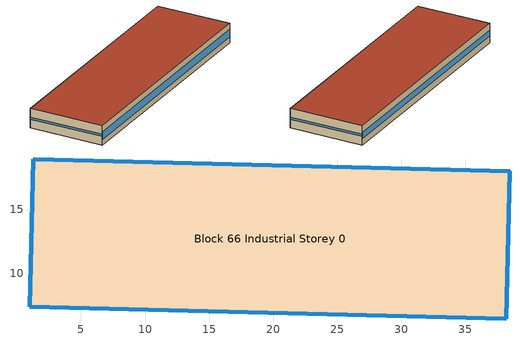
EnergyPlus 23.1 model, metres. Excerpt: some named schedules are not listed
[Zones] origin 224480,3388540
Block 66 Industrial Storey 0
 floor ground (Project Floor): 38.49,17.99 38.2,6.46 0.98,7.41 1.27,18.94 z0
 wall outside (Project Wall): 0.98,7.41 38.2,6.46 38.49,17.99 1.27,18.94 0.98,7.41 z0:3
 window (Industrial_south_window_construction): 1,7.41 38.18,6.46 z0.9:2.1
 window (Industrial_east_window_construction): 38.2,6.46 38.49,17.98 z1.35:1.65
 window (Industrial_north_window_construction): 38.47,17.99 1.29,18.94 z1.05:1.95
 window (Industrial_west_window_construction): 1.27,18.93 0.98,7.41 z1.35:1.65
 roof outside (Project Flat Roof): 38.2,6.46 38.49,17.99 1.27,18.94 0.98,7.41 z3
[Building]
Building_1: North Axis=0; Terrain=City; Loads Convergence Tolerance Value=0.04; Temperature Convergence Tolerance Value=0.4; Solar Distribution=FullExterior; Maximum Number of Warmup Days=25; Minimum Number of Warmup Days=6
[Site:Location]
CHN Design_Conditions: Latitude=30; Longitude=114; Time Zone=8; Elevation=12
[SIZINGPERIOD:DESIGNDAY] Day of Month=21; DryBulb Temperature Range Modifier Type=DefaultMultipliers; Humidity Condition Type=Wetbulb; Barometric Pressure=101181; Rain Indicator=No; Snow Indicator=No; Daylight Saving Time Indicator=No; Sky Clearness=0; Begin Environment Reset Mode=FullResetAtBeginEnvironment
Name | Month | Day Type | Maximum DryBulb Temperature | Daily DryBulb Temperature Range | Wetbulb or DewPoint at Maximum DryBulb | Wind Speed | Wind Direction | Solar Model Indicator | ASHRAE Clear Sky Optical Depth for Beam Irradiance taub | ASHRAE Clear Sky Optical Depth for Diffuse Irradiance taud
Ann Htg 99.6% Condns DB | 1 | WinterDesignDay | -10 | 0 | -4.8 | 1 | 340 | ASHRAEClearSky | 0 | 0
Ann Clg .4% Condns DB=>MWB | 7 | SummerDesignDay | 40 | 6.6 | 27.1 | 3.5 | 220 | ASHRAETau | 0.781 | 1.413
[MATERIAL]
DefaultMaterial: Roughness=Rough; Thickness=0.1; Conductivity=0.1; Density=1000; Specific Heat=1000; Thermal Absorptance=0.9; Solar Absorptance=0.7; Visible Absorptance=0.7
[WINDOWMATERIAL:SIMPLEGLAZINGSYSTEM] UFactor=3; Visible Transmittance=0.6
Name | Solar Heat Gain Coefficient
Industrial_east_window; Industrial_south_window; Industrial_west_window | 0.3
Industrial_north_window | 0.35
[CONSTRUCTION]
Project Wall; Project Floor; Project Flat Roof: DefaultMaterial
Industrial_east_window_construction: Industrial_east_window
Industrial_south_window_construction: Industrial_south_window
Industrial_west_window_construction: Industrial_west_window
Industrial_north_window_construction: Industrial_north_window
[SPACE]
Block 66 Industrial Storey 0_space: Zone=Block 66 Industrial Storey 0; Ceiling Height=autocalculate; Volume=autocalculate; Floor Area=autocalculate; Space Type=Industrial
[SPACELIST]
Industrial: Block 66 Industrial Storey 0_space
[ZONE]
Block 66 Industrial Storey 0: Type=1; Multiplier=1; Ceiling Height=autocalculate; Volume=autocalculate; Floor Area=autocalculate; Part of Total Floor Area=Yes
[PEOPLE]
People_for_industrial: Zone or ZoneList or Space or SpaceList=Industrial; Number of People Schedule=SeasonalSchedule_Schedule_Industrial_people; Number of People Calculation Method=People/Area; People per Floor Area=0.1; Fraction Radiant=0.3; Sensible Heat Fraction=autocalculate; Activity Level Schedule=SeasonalSchedule_Schedule_Industrial_activity; Carbon Dioxide Generation Rate=3.82e-08; Enable ASHRAE 55 Comfort Warnings=No; Mean Radiant Temperature Calculation Type=ZoneAveraged; Clothing Insulation Calculation Method=ClothingInsulationSchedule; Cold Stress Temperature Threshold=15.56; Heat Stress Temperature Threshold=30
[LIGHTS]
Light_for_industrial: Zone or ZoneList or Space or SpaceList=Industrial; Schedule=SeasonalSchedule_Industrial_lighting; Design Level Calculation Method=Watts/Area; Watts per Zone Floor Area=6; Return Air Fraction=0; Fraction Radiant=0.32; Fraction Visible=0.25; Fraction Replaceable=1; EndUse Subcategory=General; Return Air Fraction Calculated from Plenum Temperature=No; Return Air Fraction Function of Plenum Temperature Coefficient 1=0; Return Air Fraction Function of Plenum Temperature Coefficient 2=0
[ELECTRICEQUIPMENT]
Equipment_for_industrial: Zone or ZoneList or Space or SpaceList=Industrial; Schedule=SeasonalSchedule_Schedule_Industrial_equipment; Design Level Calculation Method=Watts/Area; Watts per Zone Floor Area=15; Fraction Latent=0; Fraction Radiant=0; Fraction Lost=0; EndUse Subcategory=Electric Equipment
[DAYLIGHTING:CONTROLS]
Dlight_Block 66 Industrial Storey 0: Zone or Space=Block 66 Industrial Storey 0; Glare Calculation Daylighting Reference Point=Rpoint_Block 66 Industrial Storey 0; Daylighting Reference Point 1=Rpoint_Block 66 Industrial Storey 0; Illuminance Setpoint at Reference Point 1=500
[HVACTEMPLATE:THERMOSTAT]
Name | Heating Setpoint Schedule | Cooling Setpoint Schedule
Thermostat_for_office | SeasonalSchedule_office_heating | SeasonalSchedule_office_cooling
Thermostat_for_commercial | SeasonalSchedule_commerical_heating | SeasonalSchedule_commerical_cooling
Thermostat_for_residential | SeasonalSchedule_residential_heating | SeasonalSchedule_residential_cooling
Thermostat_for_school | SeasonalSchedule_school_heating | SeasonalSchedule_school_cooling
Thermostat_for_hospital | SeasonalSchedule_hospital_heating | SeasonalSchedule_hospital_cooling
Thermostat_for_industrial | SeasonalSchedule_Industrial_heating | SeasonalSchedule_Industrial_cooling
Thermostat_for_transport | SeasonalSchedule_transport_heating | SeasonalSchedule_transport_cooling
Thermostat_for_administration | SeasonalSchedule_administration_heating | SeasonalSchedule_administration_cooling
[HVACTEMPLATE:ZONE:IDEALLOADSAIRSYSTEM]
Block 66 Industrial Storey 0: Template Thermostat=Thermostat_for_industrial; Maximum Heating Supply Air Temperature=50; Minimum Cooling Supply Air Temperature=13; Maximum Heating Supply Air Humidity Ratio=0.0156; Minimum Cooling Supply Air Humidity Ratio=0.0077; Heating Limit=NoLimit; Cooling Limit=NoLimit; Dehumidification Control Type=ConstantSensibleHeatRatio; Cooling Sensible Heat Ratio=0.7; Dehumidification Setpoint=60; Humidification Control Type=None; Humidification Setpoint=30; Outdoor Air Method=DetailedSpecification; Outdoor Air Flow Rate per Person=0.00944; Outdoor Air Flow Rate per Zone Floor Area=0; Outdoor Air Flow Rate per Zone=0; Design Specification Outdoor Air Object=Ventilation_for_industrial; Demand Controlled Ventilation Type=None; Outdoor Air Economizer Type=NoEconomizer; Heat Recovery Type=None; Sensible Heat Recovery Effectiveness=0.7; Latent Heat Recovery Effectiveness=0.65
[DESIGNSPECIFICATION:OUTDOORAIR]
Ventilation_for_industrial: Outdoor Air Method=Flow/Person; Outdoor Air Flow per Person=0.00833333; Outdoor Air Flow per Zone Floor Area=0; Outdoor Air Flow per Zone=0; Outdoor Air Flow Air Changes per Hour=0
[SCHEDULE:WEEK:DAILY]
Schedule_office_heating_summer_weekly: Schedule_office_heating_summer_hourly, Schedule_office_heating_summer_hourly, Schedule_office_heating_summer_hourly, Schedule_office_heating_summer_hourly, Schedule_office_heating_summer_hourly, Schedule_office_heating_summer_hourly, Schedule_office_heating_summer_hourly, Schedule_office_heating_summer_hourly, Schedule_office_heating_summer_hourly, Schedule_office_heating_summer_hourly, Schedule_office_heating_summer_hourly, Schedule_office_heating_summer_hourly
Schedule_office_heating_winnter_weekly: Schedule_office_heating_winnter_holiday_hourly, Schedule_office_heating_winnter_weekday_hourly, Schedule_office_heating_winnter_weekday_hourly, Schedule_office_heating_winnter_weekday_hourly, Schedule_office_heating_winnter_weekday_hourly, Schedule_office_heating_winnter_weekday_hourly, Schedule_office_heating_winnter_holiday_hourly, Schedule_office_heating_winnter_holiday_hourly, Schedule_office_heating_winnter_weekday_hourly, Schedule_office_heating_winnter_weekday_hourly, Schedule_office_heating_winnter_holiday_hourly, Schedule_office_heating_winnter_holiday_hourly
Schedule_office_cooling_winnter_weekly: Schedule_office_cooling_winter_hourly, Schedule_office_cooling_winter_hourly, Schedule_office_cooling_winter_hourly, Schedule_office_cooling_winter_hourly, Schedule_office_cooling_winter_hourly, Schedule_office_cooling_winter_hourly, Schedule_office_cooling_winter_hourly, Schedule_office_cooling_winter_hourly, Schedule_office_cooling_winter_hourly, Schedule_office_cooling_winter_hourly, Schedule_office_cooling_winter_hourly, Schedule_office_cooling_winter_hourly
Schedule_office_cooling_summer_weekly: Schedule_office_cooling_summer_holiday_hourly, Schedule_office_cooling_summer_weekday_hourly, Schedule_office_cooling_summer_weekday_hourly, Schedule_office_cooling_summer_weekday_hourly, Schedule_office_cooling_summer_weekday_hourly, Schedule_office_cooling_summer_weekday_hourly, Schedule_office_cooling_summer_holiday_hourly, Schedule_office_cooling_summer_holiday_hourly, Schedule_office_cooling_summer_weekday_hourly, Schedule_office_cooling_summer_weekday_hourly, Schedule_office_cooling_summer_holiday_hourly, Schedule_office_cooling_summer_holiday_hourly
Schedule_commerical_heating_summer_weekly: Schedule_commerical_heating_summer_hourly, Schedule_commerical_heating_summer_hourly, Schedule_commerical_heating_summer_hourly, Schedule_commerical_heating_summer_hourly, Schedule_commerical_heating_summer_hourly, Schedule_commerical_heating_summer_hourly, Schedule_commerical_heating_summer_hourly, Schedule_commerical_heating_summer_hourly, Schedule_commerical_heating_summer_hourly, Schedule_commerical_heating_summer_hourly, Schedule_commerical_heating_summer_hourly, Schedule_commerical_heating_summer_hourly
Schedule_commerical_heating_winnter_weekly: Schedule_commerical_heating_winnter_holiday_hourly, Schedule_commerical_heating_winnter_weekday_hourly, Schedule_commerical_heating_winnter_weekday_hourly, Schedule_commerical_heating_winnter_weekday_hourly, Schedule_commerical_heating_winnter_weekday_hourly, Schedule_commerical_heating_winnter_weekday_hourly, Schedule_commerical_heating_winnter_holiday_hourly, Schedule_commerical_heating_winnter_holiday_hourly, Schedule_commerical_heating_winnter_weekday_hourly, Schedule_commerical_heating_winnter_weekday_hourly, Schedule_commerical_heating_winnter_holiday_hourly, Schedule_commerical_heating_winnter_holiday_hourly
Schedule_commerical_cooling_winnter_weekly: Schedule_commerical_cooling_winter_hourly, Schedule_commerical_cooling_winter_hourly, Schedule_commerical_cooling_winter_hourly, Schedule_commerical_cooling_winter_hourly, Schedule_commerical_cooling_winter_hourly, Schedule_commerical_cooling_winter_hourly, Schedule_commerical_cooling_winter_hourly, Schedule_commerical_cooling_winter_hourly, Schedule_commerical_cooling_winter_hourly, Schedule_commerical_cooling_winter_hourly, Schedule_commerical_cooling_winter_hourly, Schedule_commerical_cooling_winter_hourly
Schedule_commerical_cooling_summer_weekly: Schedule_commerical_cooling_summer_holiday_hourly, Schedule_commerical_cooling_summer_weekday_hourly, Schedule_commerical_cooling_summer_weekday_hourly, Schedule_commerical_cooling_summer_weekday_hourly, Schedule_commerical_cooling_summer_weekday_hourly, Schedule_commerical_cooling_summer_weekday_hourly, Schedule_commerical_cooling_summer_holiday_hourly, Schedule_commerical_cooling_summer_holiday_hourly, Schedule_commerical_cooling_summer_weekday_hourly, Schedule_commerical_cooling_summer_weekday_hourly, Schedule_commerical_cooling_summer_holiday_hourly, Schedule_commerical_cooling_summer_holiday_hourly
Schedule_residential_heating_summer_weekly: Schedule_residential_heating_summer_hourly, Schedule_residential_heating_summer_hourly, Schedule_residential_heating_summer_hourly, Schedule_residential_heating_summer_hourly, Schedule_residential_heating_summer_hourly, Schedule_residential_heating_summer_hourly, Schedule_residential_heating_summer_hourly, Schedule_residential_heating_summer_hourly, Schedule_residential_heating_summer_hourly, Schedule_residential_heating_summer_hourly, Schedule_residential_heating_summer_hourly, Schedule_residential_heating_summer_hourly
Schedule_residential_heating_winnter_weekly: Schedule_residential_heating_winnter_holiday_hourly, Schedule_residential_heating_winnter_weekday_hourly, Schedule_residential_heating_winnter_weekday_hourly, Schedule_residential_heating_winnter_weekday_hourly, Schedule_residential_heating_winnter_weekday_hourly, Schedule_residential_heating_winnter_weekday_hourly, Schedule_residential_heating_winnter_holiday_hourly, Schedule_residential_heating_winnter_holiday_hourly, Schedule_residential_heating_winnter_weekday_hourly, Schedule_residential_heating_winnter_weekday_hourly, Schedule_residential_heating_winnter_holiday_hourly, Schedule_residential_heating_winnter_holiday_hourly
Schedule_residential_cooling_winnter_weekly: Schedule_residential_cooling_winter_hourly, Schedule_residential_cooling_winter_hourly, Schedule_residential_cooling_winter_hourly, Schedule_residential_cooling_winter_hourly, Schedule_residential_cooling_winter_hourly, Schedule_residential_cooling_winter_hourly, Schedule_residential_cooling_winter_hourly, Schedule_residential_cooling_winter_hourly, Schedule_residential_cooling_winter_hourly, Schedule_residential_cooling_winter_hourly, Schedule_residential_cooling_winter_hourly, Schedule_residential_cooling_winter_hourly
Schedule_residential_cooling_summer_weekly: Schedule_residential_cooling_summer_holiday_hourly, Schedule_residential_cooling_summer_weekday_hourly, Schedule_residential_cooling_summer_weekday_hourly, Schedule_residential_cooling_summer_weekday_hourly, Schedule_residential_cooling_summer_weekday_hourly, Schedule_residential_cooling_summer_weekday_hourly, Schedule_residential_cooling_summer_holiday_hourly, Schedule_residential_cooling_summer_holiday_hourly, Schedule_residential_cooling_summer_weekday_hourly, Schedule_residential_cooling_summer_weekday_hourly, Schedule_residential_cooling_summer_holiday_hourly, Schedule_residential_cooling_summer_holiday_hourly
Schedule_school_heating_summer_weekly: Schedule_school_heating_summer_hourly, Schedule_school_heating_summer_hourly, Schedule_school_heating_summer_hourly, Schedule_school_heating_summer_hourly, Schedule_school_heating_summer_hourly, Schedule_school_heating_summer_hourly, Schedule_school_heating_summer_hourly, Schedule_school_heating_summer_hourly, Schedule_school_heating_summer_hourly, Schedule_school_heating_summer_hourly, Schedule_school_heating_summer_hourly, Schedule_school_heating_summer_hourly
Schedule_school_heating_winnter_weekly: Schedule_school_heating_winnter_holiday_hourly, Schedule_school_heating_winnter_weekday_hourly, Schedule_school_heating_winnter_weekday_hourly, Schedule_school_heating_winnter_weekday_hourly, Schedule_school_heating_winnter_weekday_hourly, Schedule_school_heating_winnter_weekday_hourly, Schedule_school_heating_winnter_holiday_hourly, Schedule_school_heating_winnter_holiday_hourly, Schedule_school_heating_winnter_weekday_hourly, Schedule_school_heating_winnter_weekday_hourly, Schedule_school_heating_winnter_holiday_hourly, Schedule_school_heating_winnter_holiday_hourly
Schedule_school_cooling_winnter_weekly: Schedule_school_cooling_winter_hourly, Schedule_school_cooling_winter_hourly, Schedule_school_cooling_winter_hourly, Schedule_school_cooling_winter_hourly, Schedule_school_cooling_winter_hourly, Schedule_school_cooling_winter_hourly, Schedule_school_cooling_winter_hourly, Schedule_school_cooling_winter_hourly, Schedule_school_cooling_winter_hourly, Schedule_school_cooling_winter_hourly, Schedule_school_cooling_winter_hourly, Schedule_school_cooling_winter_hourly
Schedule_school_cooling_summer_weekly: Schedule_school_cooling_summer_holiday_hourly, Schedule_school_cooling_summer_weekday_hourly, Schedule_school_cooling_summer_weekday_hourly, Schedule_school_cooling_summer_weekday_hourly, Schedule_school_cooling_summer_weekday_hourly, Schedule_school_cooling_summer_weekday_hourly, Schedule_school_cooling_summer_holiday_hourly, Schedule_school_cooling_summer_holiday_hourly, Schedule_school_cooling_summer_weekday_hourly, Schedule_school_cooling_summer_weekday_hourly, Schedule_school_cooling_summer_holiday_hourly, Schedule_school_cooling_summer_holiday_hourly
Schedule_hospital_heating_summer_weekly: Schedule_hospital_heating_summer_hourly, Schedule_hospital_heating_summer_hourly, Schedule_hospital_heating_summer_hourly, Schedule_hospital_heating_summer_hourly, Schedule_hospital_heating_summer_hourly, Schedule_hospital_heating_summer_hourly, Schedule_hospital_heating_summer_hourly, Schedule_hospital_heating_summer_hourly, Schedule_hospital_heating_summer_hourly, Schedule_hospital_heating_summer_hourly, Schedule_hospital_heating_summer_hourly, Schedule_hospital_heating_summer_hourly
Schedule_hospital_heating_winnter_weekly: Schedule_hospital_heating_winnter_holiday_hourly, Schedule_hospital_heating_winnter_weekday_hourly, Schedule_hospital_heating_winnter_weekday_hourly, Schedule_hospital_heating_winnter_weekday_hourly, Schedule_hospital_heating_winnter_weekday_hourly, Schedule_hospital_heating_winnter_weekday_hourly, Schedule_hospital_heating_winnter_holiday_hourly, Schedule_hospital_heating_winnter_holiday_hourly, Schedule_hospital_heating_winnter_weekday_hourly, Schedule_hospital_heating_winnter_weekday_hourly, Schedule_hospital_heating_winnter_holiday_hourly, Schedule_hospital_heating_winnter_holiday_hourly
Schedule_hospital_cooling_winnter_weekly: Schedule_hospital_cooling_winter_hourly, Schedule_hospital_cooling_winter_hourly, Schedule_hospital_cooling_winter_hourly, Schedule_hospital_cooling_winter_hourly, Schedule_hospital_cooling_winter_hourly, Schedule_hospital_cooling_winter_hourly, Schedule_hospital_cooling_winter_hourly, Schedule_hospital_cooling_winter_hourly, Schedule_hospital_cooling_winter_hourly, Schedule_hospital_cooling_winter_hourly, Schedule_hospital_cooling_winter_hourly, Schedule_hospital_cooling_winter_hourly
Schedule_hospital_cooling_summer_weekly: Schedule_hospital_cooling_summer_holiday_hourly, Schedule_hospital_cooling_summer_weekday_hourly, Schedule_hospital_cooling_summer_weekday_hourly, Schedule_hospital_cooling_summer_weekday_hourly, Schedule_hospital_cooling_summer_weekday_hourly, Schedule_hospital_cooling_summer_weekday_hourly, Schedule_hospital_cooling_summer_holiday_hourly, Schedule_hospital_cooling_summer_holiday_hourly, Schedule_hospital_cooling_summer_weekday_hourly, Schedule_hospital_cooling_summer_weekday_hourly, Schedule_hospital_cooling_summer_holiday_hourly, Schedule_hospital_cooling_summer_holiday_hourly
Schedule_Industrial_heating_summer_weekly: Schedule_Industrial_heating_summer_hourly, Schedule_Industrial_heating_summer_hourly, Schedule_Industrial_heating_summer_hourly, Schedule_Industrial_heating_summer_hourly, Schedule_Industrial_heating_summer_hourly, Schedule_Industrial_heating_summer_hourly, Schedule_Industrial_heating_summer_hourly, Schedule_Industrial_heating_summer_hourly, Schedule_Industrial_heating_summer_hourly, Schedule_Industrial_heating_summer_hourly, Schedule_Industrial_heating_summer_hourly, Schedule_Industrial_heating_summer_hourly
Schedule_Industrial_heating_winnter_weekly: Schedule_Industrial_heating_winnter_holiday_hourly, Schedule_Industrial_heating_winnter_weekday_hourly, Schedule_Industrial_heating_winnter_weekday_hourly, Schedule_Industrial_heating_winnter_weekday_hourly, Schedule_Industrial_heating_winnter_weekday_hourly, Schedule_Industrial_heating_winnter_weekday_hourly, Schedule_Industrial_heating_winnter_holiday_hourly, Schedule_Industrial_heating_winnter_holiday_hourly, Schedule_Industrial_heating_winnter_weekday_hourly, Schedule_Industrial_heating_winnter_weekday_hourly, Schedule_Industrial_heating_winnter_holiday_hourly, Schedule_Industrial_heating_winnter_holiday_hourly
Schedule_Industrial_cooling_winnter_weekly: Schedule_Industrial_cooling_winter_hourly, Schedule_Industrial_cooling_winter_hourly, Schedule_Industrial_cooling_winter_hourly, Schedule_Industrial_cooling_winter_hourly, Schedule_Industrial_cooling_winter_hourly, Schedule_Industrial_cooling_winter_hourly, Schedule_Industrial_cooling_winter_hourly, Schedule_Industrial_cooling_winter_hourly, Schedule_Industrial_cooling_winter_hourly, Schedule_Industrial_cooling_winter_hourly, Schedule_Industrial_cooling_winter_hourly, Schedule_Industrial_cooling_winter_hourly
Schedule_Industrial_cooling_summer_weekly: Schedule_Industrial_cooling_summer_holiday_hourly, Schedule_Industrial_cooling_summer_weekday_hourly, Schedule_Industrial_cooling_summer_weekday_hourly, Schedule_Industrial_cooling_summer_weekday_hourly, Schedule_Industrial_cooling_summer_weekday_hourly, Schedule_Industrial_cooling_summer_weekday_hourly, Schedule_Industrial_cooling_summer_holiday_hourly, Schedule_Industrial_cooling_summer_holiday_hourly, Schedule_Industrial_cooling_summer_weekday_hourly, Schedule_Industrial_cooling_summer_weekday_hourly, Schedule_Industrial_cooling_summer_holiday_hourly, Schedule_Industrial_cooling_summer_holiday_hourly
Schedule_Industrial_lighting_weekly: Schedule_Industrial_lighting_holiday_hourly, Schedule_Industrial_lighting_weekday_hourly, Schedule_Industrial_lighting_weekday_hourly, Schedule_Industrial_lighting_weekday_hourly, Schedule_Industrial_lighting_weekday_hourly, Schedule_Industrial_lighting_weekday_hourly, Schedule_Industrial_lighting_holiday_hourly, Schedule_Industrial_lighting_holiday_hourly, Schedule_Industrial_lighting_weekday_hourly, Schedule_Industrial_lighting_weekday_hourly, Schedule_Industrial_lighting_holiday_hourly, Schedule_Industrial_lighting_holiday_hourly
Schedule_Industrial_equipment_weekly: Schedule_Industrial_equipment_holiday_hourly, Schedule_Industrial_equipment_weekday_hourly, Schedule_Industrial_equipment_weekday_hourly, Schedule_Industrial_equipment_weekday_hourly, Schedule_Industrial_equipment_weekday_hourly, Schedule_Industrial_equipment_weekday_hourly, Schedule_Industrial_equipment_holiday_hourly, Schedule_Industrial_equipment_holiday_hourly, Schedule_Industrial_equipment_weekday_hourly, Schedule_Industrial_equipment_weekday_hourly, Schedule_Industrial_equipment_holiday_hourly, Schedule_Industrial_equipment_holiday_hourly
Schedule_Industrial_people_weekly: Schedule_Industrial_people_holiday_hourly, Schedule_Industrial_people_weekday_hourly, Schedule_Industrial_people_weekday_hourly, Schedule_Industrial_people_weekday_hourly, Schedule_Industrial_people_weekday_hourly, Schedule_Industrial_people_weekday_hourly, Schedule_Industrial_people_holiday_hourly, Schedule_Industrial_people_holiday_hourly, Schedule_Industrial_people_weekday_hourly, Schedule_Industrial_people_weekday_hourly, Schedule_Industrial_people_holiday_hourly, Schedule_Industrial_people_holiday_hourly
Schedule_Industrial_activity_weekly: Schedule_Industrial_activity_weekday_hourly, Schedule_Industrial_activity_holiday_hourly, Schedule_Industrial_activity_holiday_hourly, Schedule_Industrial_activity_holiday_hourly, Schedule_Industrial_activity_holiday_hourly, Schedule_Industrial_activity_holiday_hourly, Schedule_Industrial_activity_weekday_hourly, Schedule_Industrial_activity_weekday_hourly, Schedule_Industrial_activity_holiday_hourly, Schedule_Industrial_activity_holiday_hourly, Schedule_Industrial_activity_weekday_hourly, Schedule_Industrial_activity_weekday_hourly
Schedule_transport_heating_summer_weekly: Schedule_transport_heating_summer_hourly, Schedule_transport_heating_summer_hourly, Schedule_transport_heating_summer_hourly, Schedule_transport_heating_summer_hourly, Schedule_transport_heating_summer_hourly, Schedule_transport_heating_summer_hourly, Schedule_transport_heating_summer_hourly, Schedule_transport_heating_summer_hourly, Schedule_transport_heating_summer_hourly, Schedule_transport_heating_summer_hourly, Schedule_transport_heating_summer_hourly, Schedule_transport_heating_summer_hourly
Schedule_transport_heating_winnter_weekly: Schedule_transport_heating_winnter_holiday_hourly, Schedule_transport_heating_winnter_weekday_hourly, Schedule_transport_heating_winnter_weekday_hourly, Schedule_transport_heating_winnter_weekday_hourly, Schedule_transport_heating_winnter_weekday_hourly, Schedule_transport_heating_winnter_weekday_hourly, Schedule_transport_heating_winnter_holiday_hourly, Schedule_transport_heating_winnter_holiday_hourly, Schedule_transport_heating_winnter_weekday_hourly, Schedule_transport_heating_winnter_weekday_hourly, Schedule_transport_heating_winnter_holiday_hourly, Schedule_transport_heating_winnter_holiday_hourly
[SCHEDULE:YEAR]
SeasonalSchedule_office_heating: Schedule_office_heating_winnter_weekly, 1, 1, 3, 31, Schedule_office_heating_summer_weekly, 4, 1, 11, 30, Schedule_office_heating_winnter_weekly, 12, 1, 12, 31
SeasonalSchedule_office_cooling: Schedule_office_cooling_winnter_weekly, 1, 1, 5, 31, Schedule_office_cooling_summer_weekly, 6, 1, 9, 30, Schedule_office_cooling_winnter_weekly, 10, 1, 12, 31
SeasonalSchedule_commerical_heating: Schedule_commerical_heating_winnter_weekly, 1, 1, 3, 31, Schedule_commerical_heating_summer_weekly, 4, 1, 11, 30, Schedule_commerical_heating_winnter_weekly, 12, 1, 12, 31
SeasonalSchedule_commerical_cooling: Schedule_commerical_cooling_winnter_weekly, 1, 1, 5, 31, Schedule_commerical_cooling_summer_weekly, 6, 1, 9, 30, Schedule_commerical_cooling_winnter_weekly, 10, 1, 12, 31
SeasonalSchedule_residential_heating: Schedule_residential_heating_winnter_weekly, 1, 1, 3, 31, Schedule_residential_heating_summer_weekly, 4, 1, 11, 30, Schedule_residential_heating_winnter_weekly, 12, 1, 12, 31
SeasonalSchedule_residential_cooling: Schedule_residential_cooling_winnter_weekly, 1, 1, 5, 31, Schedule_residential_cooling_summer_weekly, 6, 1, 9, 30, Schedule_residential_cooling_winnter_weekly, 10, 1, 12, 31
SeasonalSchedule_school_heating: Schedule_school_heating_winnter_weekly, 1, 1, 3, 31, Schedule_school_heating_summer_weekly, 4, 1, 11, 30, Schedule_school_heating_winnter_weekly, 12, 1, 12, 31
SeasonalSchedule_school_cooling: Schedule_school_cooling_winnter_weekly, 1, 1, 5, 31, Schedule_school_cooling_summer_weekly, 6, 1, 9, 30, Schedule_school_cooling_winnter_weekly, 10, 1, 12, 31
SeasonalSchedule_hospital_heating: Schedule_hospital_heating_winnter_weekly, 1, 1, 3, 31, Schedule_hospital_heating_summer_weekly, 4, 1, 11, 30, Schedule_hospital_heating_winnter_weekly, 12, 1, 12, 31
SeasonalSchedule_hospital_cooling: Schedule_hospital_cooling_winnter_weekly, 1, 1, 5, 31, Schedule_hospital_cooling_summer_weekly, 6, 1, 9, 30, Schedule_hospital_cooling_winnter_weekly, 10, 1, 12, 31
SeasonalSchedule_Industrial_heating: Schedule_Industrial_heating_winnter_weekly, 1, 1, 3, 31, Schedule_Industrial_heating_summer_weekly, 4, 1, 11, 30, Schedule_Industrial_heating_winnter_weekly, 12, 1, 12, 31
SeasonalSchedule_Industrial_cooling: Schedule_Industrial_cooling_winnter_weekly, 1, 1, 5, 31, Schedule_Industrial_cooling_summer_weekly, 6, 1, 9, 30, Schedule_Industrial_cooling_winnter_weekly, 10, 1, 12, 31
SeasonalSchedule_Industrial_lighting: Schedule_Industrial_lighting_weekly, 1, 1, 12, 31
SeasonalSchedule_Schedule_Industrial_equipment: Schedule_Industrial_equipment_weekly, 1, 1, 12, 31
SeasonalSchedule_Schedule_Industrial_people: Schedule_Industrial_people_weekly, 1, 1, 12, 31
SeasonalSchedule_Schedule_Industrial_activity: Schedule_Industrial_activity_weekly, 1, 1, 12, 31
SeasonalSchedule_transport_heating: Schedule_transport_heating_winnter_weekly, 1, 1, 3, 31, Schedule_transport_heating_summer_weekly, 4, 1, 11, 30, Schedule_transport_heating_winnter_weekly, 12, 1, 12, 31
SeasonalSchedule_transport_cooling: Schedule_transport_cooling_winnter_weekly, 1, 1, 5, 31, Schedule_transport_cooling_summer_weekly, 6, 1, 9, 30, Schedule_transport_cooling_winnter_weekly, 10, 1, 12, 31
SeasonalSchedule_administration_heating: Schedule_administration_heating_winnter_weekly, 1, 1, 3, 31, Schedule_administration_heating_summer_weekly, 4, 1, 11, 30, Schedule_administration_heating_winnter_weekly, 12, 1, 12, 31
SeasonalSchedule_administration_cooling: Schedule_administration_cooling_winnter_weekly, 1, 1, 5, 31, Schedule_administration_cooling_summer_weekly, 6, 1, 9, 30, Schedule_administration_cooling_winnter_weekly, 10, 1, 12, 31
